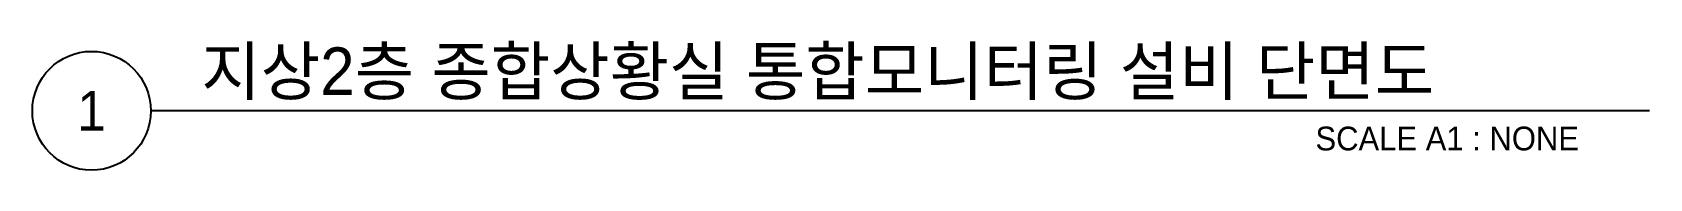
# Model space of a CAD drawing. Header units: millimetres. Extents: x 14417 to 125410, y 885 to 33253.
# Drawn here: x 83823 to 89967, y 885 to 1375 of the extents above; entities that cross this region are included whole.
import ezdxf
from ezdxf.enums import TextEntityAlignment as Align

# ---------------------------------------------------------------- set-up
doc = ezdxf.new("R2010")
doc.units = ezdxf.units.MM
doc.header["$LTSCALE"] = 300
doc.layers.add('-----41 Drawing Title', color=2, linetype='Continuous')
doc.styles.add('ELEC', font='')
doc.styles.get('ELEC').set_extended_font_data('Dotum')

msp = doc.modelspace()

# ---------------------------------------------------------------- linework, layer by layer
at = {"layer": '-----41 Drawing Title', "color": 7}
msp.add_line((89967.186, 1110), (84272.814, 1110), dxfattribs=at)
msp.add_circle((84047.814, 1110), 225, dxfattribs=at)

# ---------------------------------------------------------------- texts
at = {"layer": '-----41 Drawing Title', "color": 2, "style": 'ELEC'}
msp.add_text('지상2층 종합상황실 통합모니터링 설비 단면도', height=180, dxfattribs=at).set_placement((84464.53, 1170))
at = {"layer": '-----41 Drawing Title', "color": 7, "style": 'ELEC'}
msp.add_text('1', height=150, dxfattribs=at).set_placement((84047.814, 1110), align=Align.MIDDLE)
at = {"layer": '-----41 Drawing Title', "style": 'ELEC'}
msp.add_text('SCALE A1 : NONE', height=90, dxfattribs=at).set_placement((89698.723, 960), align=Align.RIGHT)

doc.saveas('drawing.dxf')
